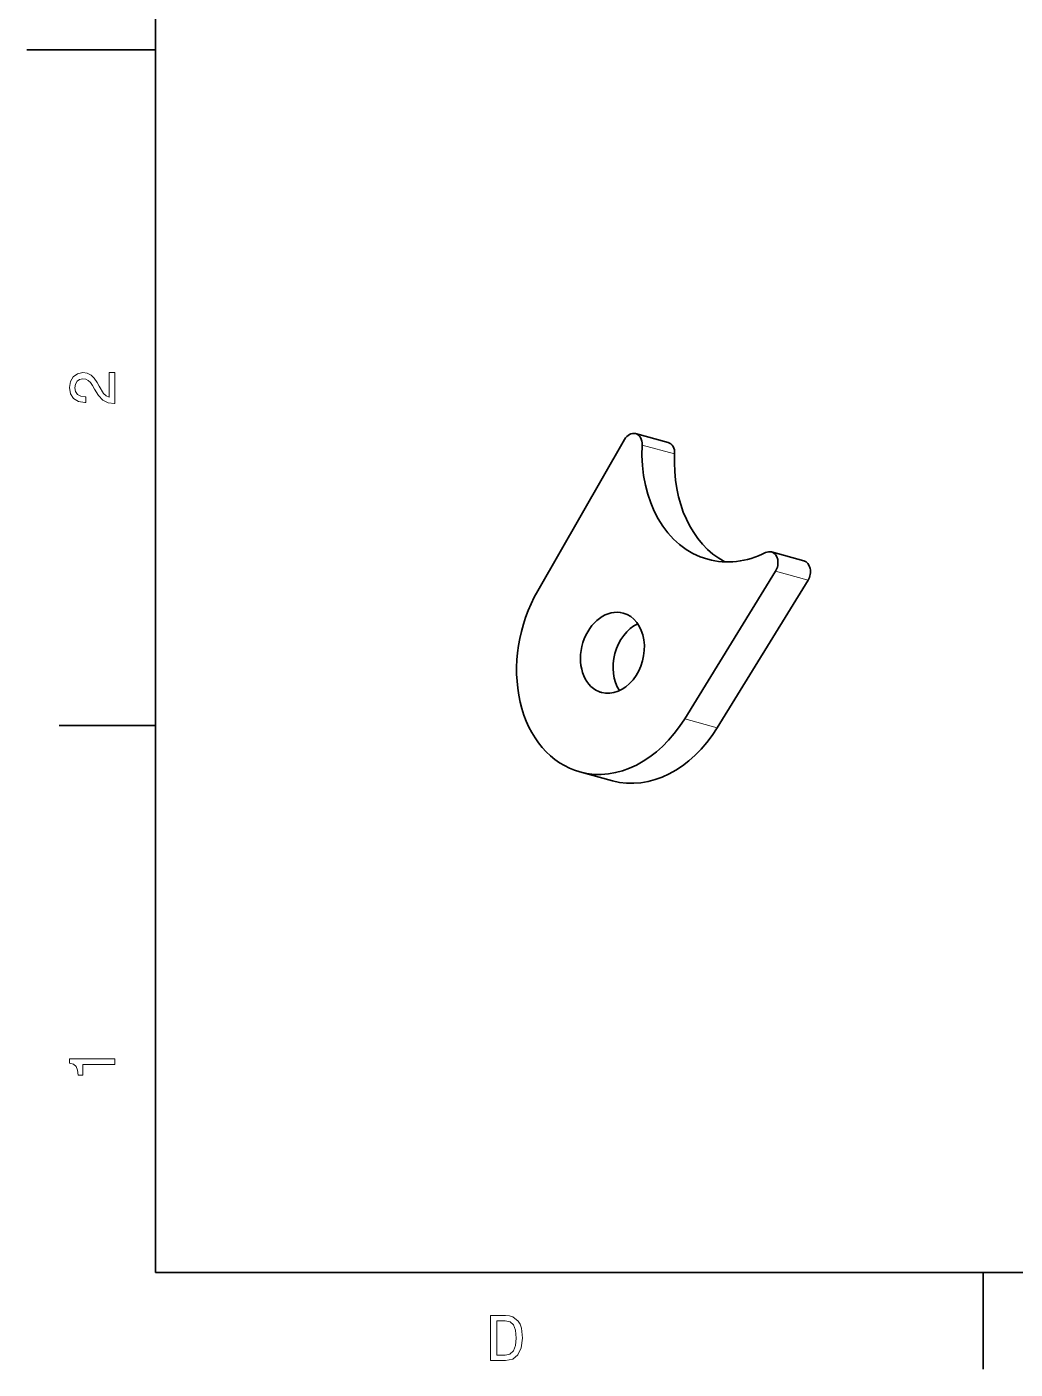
# Model space of a CAD drawing. Extents: x 0 to 296, y 0 to 210.
# Drawn here: x 0 to 76.8, y 2.5 to 106.8 of the extents above; entities that cross this region are included whole.
import ezdxf

# ---------------------------------------------------------------- set-up
doc = ezdxf.new("R2010")
doc.units = 0

msp = doc.modelspace()

# ---------------------------------------------------------------- linework, layer by layer
at = {"color": 7, "lineweight": 35}
for p, q in [((10, 200), (10, 10)), ((10, 10), (287, 10))]:
    msp.add_line(p, q, dxfattribs=at)
at = {"color": 7, "lineweight": 35, "ltscale": 0.25}
msp.add_line((10, 105), (0, 105), dxfattribs=at)
at = {"color": 7, "lineweight": 35, "ltscale": 0.065442}
msp.add_line((47.288834, 75.19059), (49.814606, 74.502991), dxfattribs=at)
at = {"color": 7, "lineweight": 35, "ltscale": 0.338523}
msp.add_line((39.688889, 62.979156), (46.421814, 74.727531), dxfattribs=at)
at = {"color": 7, "lineweight": 13, "ltscale": 0.065443}
for p, q in [((47.800003, 74.302811), (50.32579, 73.615211)), ((58.162216, 64.491982), (60.688004, 63.804382)), ((53.630112, 52.339325), (51.104324, 53.026932))]:
    msp.add_line(p, q, dxfattribs=at)
at = {"color": 7, "lineweight": 35, "ltscale": 0.065443}
for p, q in [((57.840179, 65.991722), (60.365967, 65.304115)), ((42.96933, 48.898636), (45.495117, 48.211037))]:
    msp.add_line(p, q, dxfattribs=at)
at = {"color": 7, "lineweight": 35, "ltscale": 0.336583}
for p, q in [((51.104324, 53.026932), (58.162216, 64.491982)), ((53.630112, 52.339325), (60.688004, 63.804382))]:
    msp.add_line(p, q, dxfattribs=at)
at = {"color": 7, "lineweight": 35, "ltscale": 0.1875}
for p, q in [((10, 52.5), (2.5, 52.5)), ((74.300003, 10), (74.300003, 2.5))]:
    msp.add_line(p, q, dxfattribs=at)
at = {"color": 7, "lineweight": 13}
for points in [[(6.833213, 77.519447), (6.833213, 79.925072), (6.399496, 79.925072), (6.399496, 78.023773), (6.162464, 78.129684), (5.965778, 78.311241), (5.607709, 78.871033), (5.456412, 79.168587), (5.239553, 79.501442), (4.987392, 79.738472), (4.689842, 79.874641), (4.351945, 79.925072), (3.928314, 79.839333), (3.595461, 79.602303), (3.383646, 79.239189), (3.307997, 78.770172), (3.393732, 78.286018), (3.630764, 77.91787), (4.009006, 77.680832), (4.508286, 77.600143), (4.578891, 77.600143), (4.578891, 78.059074), (4.538545, 78.059074), (4.195605, 78.104462), (3.943444, 78.240631), (3.782061, 78.457489), (3.726585, 78.744957), (3.777017, 79.03746), (3.903098, 79.254318), (4.099784, 79.395531), (4.346902, 79.445961), (4.578891, 79.41066), (4.775577, 79.314842), (4.947046, 79.153458), (5.098343, 78.931557), (5.259727, 78.634003), (5.572406, 78.139771), (5.90526, 77.791786), (6.308718, 77.585014), (6.818084, 77.519447)], [(6.833213, 26.159222), (6.833213, 26.618156), (3.307997, 26.618156), (3.307997, 26.275217), (3.615634, 26.184439), (3.822406, 26.002882), (3.943444, 25.725506), (3.98379, 25.34222), (4.341859, 25.34222), (4.341859, 26.159222)], [(37.194958, 6.666787), (36.029972, 6.666787), (36.029972, 3.166787), (37.194958, 3.166787), (37.744667, 3.277738), (38.153168, 3.615634), (38.405331, 4.165346), (38.496109, 4.916787), (38.415417, 5.683357), (38.314552, 5.985951), (38.173344, 6.228026), (37.764839, 6.555836), (37.497551, 6.636527)], [(37.159653, 6.248199), (37.542938, 6.17255), (37.805187, 5.940562), (37.961525, 5.527017), (38.011959, 4.916787), (37.956482, 4.326729), (37.800144, 3.913184), (37.532852, 3.666066), (37.159653, 3.585375), (36.498989, 3.585375), (36.498989, 6.248199)]]:
    msp.add_lwpolyline(points, close=True, dxfattribs=at)
at = {"color": 7, "lineweight": 35}
for centre, major_axis, start_param, end_param in [((47.026184, 74.2257), (-0.26268, -0.96489), 3.1416362696, 4.3808934316), ((47.026184, 74.2257), (-0.26268, -0.96489), 1.85216277, 3.1416362696), ((55.538223, 75.073944), (-2.62674, -9.648849), 4.9937554236, 6.2832267569), ((49.551971, 73.538094), (-0.26268, -0.96489), 1.85216277, 3.1416362696), ((58.064011, 74.386345), (-2.62674, -9.648849), 4.9937554236, 6.1093044719), ((55.538223, 75.073944), (-2.62674, -9.648849), 0.0000414498, 0.5870054979), ((57.577469, 65.026848), (-0.26268, -0.96489), 3.1415490373, 3.7285981515), ((57.577469, 65.026848), (-0.26268, -0.96489), 1.1998674898, 3.1415490373), ((60.103256, 64.339241), (-0.26268, -0.96489), 1.1998674898, 3.1415490373), ((45.490799, 58.161583), (-2.521667, -9.262894), 4.3808934316, 6.2832155229), ((45.490799, 58.161583), (-0.840561, -3.087631), 3.141555225, 6.1852488623), ((45.490799, 58.161583), (-0.840561, -3.087631), 6.2831478786, 9.4247405322), ((48.016571, 57.473984), (-0.840561, -3.087631), 3.7133511382, 5.7114266542), ((45.490799, 58.161583), (-0.840561, -3.087631), 6.1852488623, 6.2831478786), ((45.490799, 58.161583), (-2.521667, -9.262894), 0.0000302157, 1.1998674898), ((48.016571, 57.473984), (-2.521667, -9.262894), 0.0000302157, 1.1998674898)]:
    msp.add_ellipse(centre, major_axis=major_axis, ratio=0.756126, start_param=start_param, end_param=end_param, dxfattribs=at)

doc.saveas('drawing.dxf')
